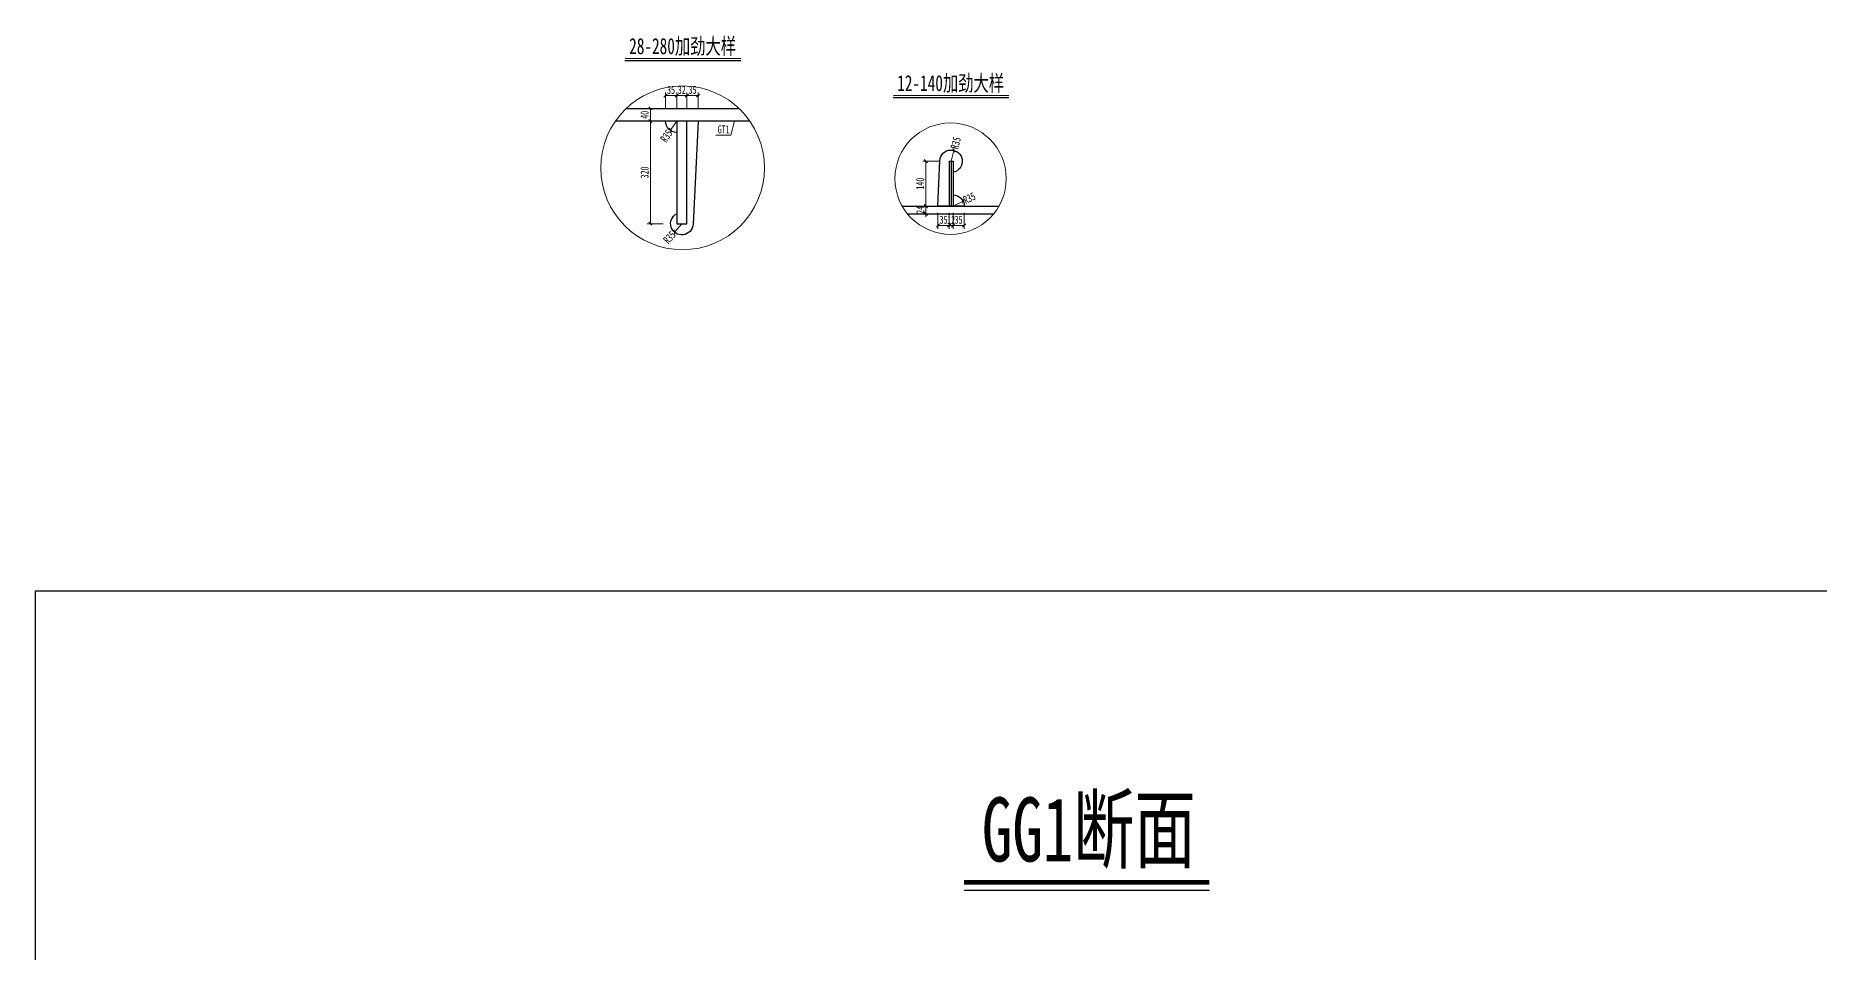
# Model space of a CAD drawing. Header units: millimetres. Extents: x -89049 to 410567, y -307459 to -100425.
# Drawn here: x 119973 to 125545, y -258883 to -256021 of the extents above; entities that cross this region are included whole.
import ezdxf
from ezdxf.enums import TextEntityAlignment as Align

# ---------------------------------------------------------------- set-up
doc = ezdxf.new("R2010")
doc.units = ezdxf.units.MM
doc.layers.get('Defpoints').update_dxf_attribs({"color": 8})
for name, color, linetype, lineweight in [('文字', 7, 'Continuous', 15), ('标注线及字体', 2, 'Continuous', 15), ('桥 构造粗实', 1, 'Continuous', 30), ('细实线', 4, 'Continuous', 15), ('钢板粗线', 1, 'Continuous', 25)]:
    doc.layers.add(name, color=color, linetype=linetype, lineweight=lineweight)
doc.styles.add('111', font='', dxfattribs={"width": 0.7})
doc.styles.add('BM_Dim', font='', dxfattribs={"width": 0.85})
doc.styles.get('111').set_extended_font_data('仿宋_GB2312')
doc.styles.get('BM_Dim').set_extended_font_data('仿宋_GB2312')
doc.dimstyles.new('200', dxfattribs={"dimscale": 0, "dimtxt": 2.5, "dimasz": 1, "dimexe": 1, "dimexo": 1, "dimgap": 0.6, "dimtad": 1, "dimdec": 0, "dimdsep": 46, "dimtxsty": '111', "dimblk": 'OBLIQUE', "dimcen": 0, "dimclrd": 4, "dimclre": 4, "dimclrt": 4, "dimadec": 1, "dimazin": 2, "dimtfac": 1, "dimtdec": 0, "dimtix": 1, "dimtmove": 2, "dimatfit": 3, "dimfxl": 4, "dimfxlon": 1, "dimtolj": 1, "dimlwd": -1, "dimlwe": -1, "dimarcsym": 0})

# ---------------------------------------------------------------- blocks, each defined once
blk = doc.blocks.new('28-280过焊孔')
at = {"layer": '桥 构造粗实', "color": 7}
blk.add_line((51, 0), (35, 321.7), dxfattribs=at)
for centre, start, end in [((0, 320), 2.8591, 242.8016), ((-16, 0), 90, 180)]:
    blk.add_arc(centre, 35, start, end, dxfattribs=at)
blk = doc.blocks.new('_Oblique')
at = {"color": 0, "linetype": 'ByBlock', "lineweight": -2}
blk.add_line((-0.5, -0.5), (0.5, 0.5), dxfattribs=at)
blk = doc.blocks.new('*D2093')
at = {"layer": 'Defpoints', "color": 0, "transparency": 16777216}
for p in [(121991.6, -256607.8), (121968.3, -256633.8)]:
    blk.add_point(p, dxfattribs=at)
at = {"layer": '细实线', "color": 4, "transparency": 16777216}
for p, q in [((121968.3, -256633.8), (121991.6, -256607.8)), ((121991.6, -256607.8), (121968.3, -256633.8))]:
    blk.add_line(p, q, dxfattribs=at)
at = {"layer": '细实线', "color": 4, "transparency": 16777216, "xscale": 10, "yscale": 10, "zscale": 10, "rotation": 228.1212099732706}
blk.add_blockref('_Oblique', (121968.3, -256633.8), dxfattribs=at)
at = {"layer": '细实线', "color": 4, "transparency": 16777216, "insert": (121953.2, -256650.6), "char_height": 25, "attachment_point": 5, "rotation": 48.1212, "style": '111'}
blk.add_mtext('\\A1;R35', dxfattribs=at)
blk = doc.blocks.new('*D2094')
at = {"layer": 'Defpoints', "color": 0, "transparency": 16777216}
for p in [(121955.6, -256316.5), (121975.6, -256287.8)]:
    blk.add_point(p, dxfattribs=at)
at = {"layer": '细实线', "color": 4, "transparency": 16777216}
for p in [(121975.6, -256287.8), (121955.6, -256316.5)]:
    blk.add_line(p, (121955.6, -256316.5), dxfattribs=at)
at = {"layer": '细实线', "color": 4, "transparency": 16777216, "xscale": 10, "yscale": 10, "zscale": 10, "rotation": 55.17261561625624}
blk.add_blockref('_Oblique', (121955.6, -256316.5), dxfattribs=at)
at = {"layer": '细实线', "color": 4, "transparency": 16777216, "insert": (121943.5, -256333.9), "char_height": 25, "attachment_point": 5, "rotation": 55.1726, "style": '111'}
blk.add_mtext('\\A1;R35', dxfattribs=at)
blk = doc.blocks.new('*D2095')
at = {"layer": 'Defpoints', "color": 0, "transparency": 16777216}
for p in [(121952, -256247.7), (121893.4, -256287.7), (121952, -256287.7)]:
    blk.add_point(p, dxfattribs=at)
at = {"layer": '细实线', "color": 4, "transparency": 16777216}
for p, q in [((121933.4, -256247.7), (121883.4, -256247.7)), ((121893.4, -256247.7), (121893.4, -256287.7)), ((121933.4, -256287.7), (121883.4, -256287.7))]:
    blk.add_line(p, q, dxfattribs=at)
at = {"layer": '细实线', "color": 4, "transparency": 16777216, "xscale": 10, "yscale": 10, "zscale": 10}
for p, rotation in [((121893.4, -256247.7), 90), ((121893.4, -256287.7), 270)]:
    blk.add_blockref('_Oblique', p, dxfattribs=dict(at, rotation=rotation))
at = {"layer": '细实线', "color": 4, "transparency": 16777216, "insert": (121875.5, -256267.7), "char_height": 25, "attachment_point": 5, "rotation": 90, "style": '111'}
blk.add_mtext('\\A1;40', dxfattribs=at)
blk = doc.blocks.new('*D2096')
at = {"layer": 'Defpoints', "color": 0, "transparency": 16777216}
for p in [(121948, -256287.7), (121893.4, -256607.8), (121996.9, -256607.8)]:
    blk.add_point(p, dxfattribs=at)
at = {"layer": '细实线', "color": 4, "transparency": 16777216}
for p, q in [((121933.4, -256287.7), (121883.4, -256287.7)), ((121893.4, -256287.7), (121893.4, -256607.8)), ((121933.4, -256607.8), (121883.4, -256607.8))]:
    blk.add_line(p, q, dxfattribs=at)
at = {"layer": '细实线', "color": 4, "transparency": 16777216, "xscale": 10, "yscale": 10, "zscale": 10}
for p, rotation in [((121893.4, -256287.7), 90), ((121893.4, -256607.8), 270)]:
    blk.add_blockref('_Oblique', p, dxfattribs=dict(at, rotation=rotation))
at = {"layer": '细实线', "color": 4, "transparency": 16777216, "insert": (121875.5, -256447.7), "char_height": 25, "attachment_point": 5, "rotation": 90, "style": '111'}
blk.add_mtext('\\A1;320', dxfattribs=at)
blk = doc.blocks.new('*D2097')
at = {"layer": 'Defpoints', "color": 0, "transparency": 16777216}
for p in [(121975.6, -256207.9), (121940.6, -256287.8), (121975.6, -256287.8)]:
    blk.add_point(p, dxfattribs=at)
at = {"layer": '细实线', "color": 4, "transparency": 16777216}
for p, q in [((121940.6, -256247.9), (121940.6, -256197.9)), ((121940.6, -256207.9), (121975.6, -256207.9)), ((121975.6, -256247.9), (121975.6, -256197.9))]:
    blk.add_line(p, q, dxfattribs=at)
at = {"layer": '细实线', "color": 4, "transparency": 16777216, "xscale": 10, "yscale": 10, "zscale": 10, "rotation": 180}
blk.add_blockref('_Oblique', (121940.6, -256207.9), dxfattribs=at)
at = {"layer": '细实线', "color": 4, "transparency": 16777216, "xscale": 10, "yscale": 10, "zscale": 10}
blk.add_blockref('_Oblique', (121975.6, -256207.9), dxfattribs=at)
at = {"layer": '细实线', "color": 4, "transparency": 16777216, "insert": (121958.1, -256190.1), "char_height": 25, "attachment_point": 5, "style": '111'}
blk.add_mtext('\\A1;35', dxfattribs=at)
blk = doc.blocks.new('*D2098')
at = {"layer": 'Defpoints', "color": 0, "transparency": 16777216}
for p in [(122007.6, -256207.9), (121975.6, -256287.8), (122007.6, -256287.8)]:
    blk.add_point(p, dxfattribs=at)
at = {"layer": '细实线', "color": 4, "transparency": 16777216}
for p, q in [((121975.6, -256247.9), (121975.6, -256197.9)), ((121975.6, -256207.9), (122007.6, -256207.9)), ((122007.6, -256247.9), (122007.6, -256197.9))]:
    blk.add_line(p, q, dxfattribs=at)
at = {"layer": '细实线', "color": 4, "transparency": 16777216, "xscale": 10, "yscale": 10, "zscale": 10, "rotation": 180}
blk.add_blockref('_Oblique', (121975.6, -256207.9), dxfattribs=at)
at = {"layer": '细实线', "color": 4, "transparency": 16777216, "xscale": 10, "yscale": 10, "zscale": 10}
blk.add_blockref('_Oblique', (122007.6, -256207.9), dxfattribs=at)
at = {"layer": '细实线', "color": 4, "transparency": 16777216, "insert": (121991.6, -256190.1), "char_height": 25, "attachment_point": 5, "style": '111'}
blk.add_mtext('\\A1;32', dxfattribs=at)
blk = doc.blocks.new('*D2099')
at = {"layer": 'Defpoints', "color": 0, "transparency": 16777216}
for p in [(122042.6, -256207.9), (122007.6, -256287.8), (122042.6, -256287.7)]:
    blk.add_point(p, dxfattribs=at)
at = {"layer": '细实线', "color": 4, "transparency": 16777216}
for p, q in [((122007.6, -256247.9), (122007.6, -256197.9)), ((122007.6, -256207.9), (122042.6, -256207.9)), ((122042.6, -256247.9), (122042.6, -256197.9))]:
    blk.add_line(p, q, dxfattribs=at)
at = {"layer": '细实线', "color": 4, "transparency": 16777216, "xscale": 10, "yscale": 10, "zscale": 10, "rotation": 180}
blk.add_blockref('_Oblique', (122007.6, -256207.9), dxfattribs=at)
at = {"layer": '细实线', "color": 4, "transparency": 16777216, "xscale": 10, "yscale": 10, "zscale": 10}
blk.add_blockref('_Oblique', (122042.6, -256207.9), dxfattribs=at)
at = {"layer": '细实线', "color": 4, "transparency": 16777216, "insert": (122025.1, -256190.1), "char_height": 25, "attachment_point": 5, "style": '111'}
blk.add_mtext('\\A1;35', dxfattribs=at)
blk = doc.blocks.new('12-140加劲 有焊孔')
at = {"layer": '钢板粗线'}
for p, q in [((41, 0), (35, 141.5)), ((-41, 0), (41, 0))]:
    blk.add_line(p, q, dxfattribs=at)
for centre, start, end in [((0, 140), 2.441, 260.1291), ((-6, 0), 90, 180)]:
    blk.add_arc(centre, 35, start, end, dxfattribs=at)
blk = doc.blocks.new('12-140加劲 无焊孔')
at = {"layer": 'Defpoints'}
blk.add_line((0, -140), (0, 0), dxfattribs=at)
at = {"layer": '钢板粗线'}
for p, q in [((-6, 0), (6, 0)), ((-6, -140), (-6, 0)), ((6, -140), (6, 0)), ((-6, -140), (6, -140))]:
    blk.add_line(p, q, dxfattribs=at)
blk = doc.blocks.new('*D2399')
at = {"layer": 'Defpoints', "color": 0, "transparency": 16777216}
for p in [(122826.8, -256412.7), (122754.1, -256552.7), (122826.8, -256552.7)]:
    blk.add_point(p, dxfattribs=at)
at = {"layer": '细实线', "color": 4, "transparency": 16777216}
for p, q in [((122794.1, -256412.7), (122744.1, -256412.7)), ((122754.1, -256412.7), (122754.1, -256552.7)), ((122794.1, -256552.7), (122744.1, -256552.7))]:
    blk.add_line(p, q, dxfattribs=at)
at = {"layer": '细实线', "color": 4, "transparency": 16777216, "xscale": 10, "yscale": 10, "zscale": 10}
for p, rotation in [((122754.1, -256412.7), 90), ((122754.1, -256552.7), 270)]:
    blk.add_blockref('_Oblique', p, dxfattribs=dict(at, rotation=rotation))
at = {"layer": '细实线', "color": 4, "transparency": 16777216, "insert": (122736.2, -256482.7), "char_height": 25, "attachment_point": 5, "rotation": 90, "style": '111'}
blk.add_mtext('\\A1;140', dxfattribs=at)
blk = doc.blocks.new('*D2400')
at = {"layer": 'Defpoints', "color": 0, "transparency": 16777216}
for p in [(122825.1, -256552.7), (122754.1, -256576.7), (122825.1, -256576.7)]:
    blk.add_point(p, dxfattribs=at)
at = {"layer": '细实线', "color": 4, "transparency": 16777216}
for p, q in [((122794.1, -256552.7), (122744.1, -256552.7)), ((122754.1, -256552.7), (122754.1, -256542.7)), ((122754.1, -256552.7), (122754.1, -256576.7)), ((122794.1, -256576.7), (122744.1, -256576.7)), ((122754.1, -256576.7), (122754.1, -256586.7))]:
    blk.add_line(p, q, dxfattribs=at)
at = {"layer": '细实线', "color": 4, "transparency": 16777216, "xscale": 10, "yscale": 10, "zscale": 10}
for p, rotation in [((122754.1, -256552.7), 270), ((122754.1, -256576.7), 90)]:
    blk.add_blockref('_Oblique', p, dxfattribs=dict(at, rotation=rotation))
at = {"layer": '细实线', "color": 4, "transparency": 16777216, "insert": (122736.5, -256564.7), "char_height": 25, "attachment_point": 5, "rotation": 90, "style": '111'}
blk.add_mtext('\\A1;24', dxfattribs=at)
blk = doc.blocks.new('*D2401')
at = {"layer": 'Defpoints', "color": 0, "transparency": 16777216}
for p in [(122841.4, -256378.8), (122832.8, -256412.7)]:
    blk.add_point(p, dxfattribs=at)
at = {"layer": '细实线', "color": 4, "transparency": 16777216}
for p, q in [((122841.4, -256378.8), (122832.8, -256412.7)), ((122832.8, -256412.7), (122841.4, -256378.8))]:
    blk.add_line(p, q, dxfattribs=at)
at = {"layer": '细实线', "color": 4, "transparency": 16777216, "xscale": 10, "yscale": 10, "zscale": 10, "rotation": 75.79554498341362}
blk.add_blockref('_Oblique', (122841.4, -256378.8), dxfattribs=at)
at = {"layer": '细实线', "color": 4, "transparency": 16777216, "insert": (122847.3, -256355.7), "char_height": 25, "attachment_point": 5, "rotation": 75.7955, "style": '111'}
blk.add_mtext('\\A1;R35', dxfattribs=at)
blk = doc.blocks.new('*D2402')
at = {"layer": 'Defpoints', "color": 0, "transparency": 16777216}
for p in [(122838.8, -256552.7), (122870.3, -256537.4)]:
    blk.add_point(p, dxfattribs=at)
at = {"layer": '细实线', "color": 4, "transparency": 16777216}
for p in [(122838.8, -256552.7), (122870.3, -256537.4)]:
    blk.add_line(p, (122870.3, -256537.4), dxfattribs=at)
at = {"layer": '细实线', "color": 4, "transparency": 16777216, "xscale": 10, "yscale": 10, "zscale": 10, "rotation": 206.0605036948559}
blk.add_blockref('_Oblique', (122870.3, -256537.4), dxfattribs=at)
at = {"layer": '细实线', "color": 4, "transparency": 16777216, "insert": (122889.8, -256527.8), "char_height": 25, "attachment_point": 5, "rotation": 26.0605, "style": '111'}
blk.add_mtext('\\A1;R35', dxfattribs=at)
blk = doc.blocks.new('*D2403')
at = {"layer": 'Defpoints', "color": 0, "transparency": 16777216}
for p in [(122791.8, -256552.7), (122826.8, -256552.7), (122826.8, -256613.5)]:
    blk.add_point(p, dxfattribs=at)
at = {"layer": '细实线', "color": 4, "transparency": 16777216}
for p, q in [((122791.8, -256573.5), (122791.8, -256623.5)), ((122826.8, -256573.5), (122826.8, -256623.5)), ((122791.8, -256613.5), (122826.8, -256613.5))]:
    blk.add_line(p, q, dxfattribs=at)
at = {"layer": '细实线', "color": 4, "transparency": 16777216, "xscale": 10, "yscale": 10, "zscale": 10, "rotation": 180}
blk.add_blockref('_Oblique', (122791.8, -256613.5), dxfattribs=at)
at = {"layer": '细实线', "color": 4, "transparency": 16777216, "xscale": 10, "yscale": 10, "zscale": 10}
blk.add_blockref('_Oblique', (122826.8, -256613.5), dxfattribs=at)
at = {"layer": '细实线', "color": 4, "transparency": 16777216, "insert": (122809.3, -256595.6), "char_height": 25, "attachment_point": 5, "style": '111'}
blk.add_mtext('\\A1;35', dxfattribs=at)
blk = doc.blocks.new('*D2404')
at = {"layer": 'Defpoints', "color": 0, "transparency": 16777216}
for p in [(122826.8, -256552.7), (122838.8, -256552.7), (122838.8, -256613.5)]:
    blk.add_point(p, dxfattribs=at)
at = {"layer": '细实线', "color": 4, "transparency": 16777216}
for p, q in [((122826.8, -256573.5), (122826.8, -256623.5)), ((122838.8, -256573.5), (122838.8, -256623.5)), ((122826.8, -256613.5), (122816.8, -256613.5)), ((122826.8, -256613.5), (122838.8, -256613.5)), ((122838.8, -256613.5), (122848.8, -256613.5))]:
    blk.add_line(p, q, dxfattribs=at)
at = {"layer": '细实线', "color": 4, "transparency": 16777216, "xscale": 10, "yscale": 10, "zscale": 10}
blk.add_blockref('_Oblique', (122826.8, -256613.5), dxfattribs=at)
at = {"layer": '细实线', "color": 4, "transparency": 16777216, "xscale": 10, "yscale": 10, "zscale": 10, "rotation": 180}
blk.add_blockref('_Oblique', (122838.8, -256613.5), dxfattribs=at)
at = {"layer": '细实线', "color": 4, "transparency": 16777216, "insert": (122832.8, -256595.9), "char_height": 25, "attachment_point": 5, "style": '111'}
blk.add_mtext('\\A1;12', dxfattribs=at)
blk = doc.blocks.new('*D2405')
at = {"layer": 'Defpoints', "color": 0, "transparency": 16777216}
for p in [(122838.8, -256552.7), (122873.8, -256552.7), (122838.8, -256613.5)]:
    blk.add_point(p, dxfattribs=at)
at = {"layer": '细实线', "color": 4, "transparency": 16777216}
for p, q in [((122838.8, -256573.5), (122838.8, -256623.5)), ((122873.8, -256573.5), (122873.8, -256623.5)), ((122873.8, -256613.5), (122838.8, -256613.5))]:
    blk.add_line(p, q, dxfattribs=at)
at = {"layer": '细实线', "color": 4, "transparency": 16777216, "xscale": 10, "yscale": 10, "zscale": 10, "rotation": 180}
blk.add_blockref('_Oblique', (122838.8, -256613.5), dxfattribs=at)
at = {"layer": '细实线', "color": 4, "transparency": 16777216, "xscale": 10, "yscale": 10, "zscale": 10}
blk.add_blockref('_Oblique', (122873.8, -256613.5), dxfattribs=at)
at = {"layer": '细实线', "color": 4, "transparency": 16777216, "insert": (122856.3, -256595.6), "char_height": 25, "attachment_point": 5, "style": '111'}
blk.add_mtext('\\A1;35', dxfattribs=at)

msp = doc.modelspace()

# ---------------------------------------------------------------- linework, layer by layer
at = {"color": 4}
for p, q in [((121813.8, -256097.7), (122176.2, -256097.7)), ((122652.1, -256213.4), (123013.3, -256213.4)), ((122873.5, -258688.1), (123639.5, -258688.1))]:
    msp.add_line(p, q, dxfattribs=at)
at = {"color": 6}
for points, const_width in [([(121813.8, -256091.7), (122176.2, -256091.7)], 3.6), ([(122652.1, -256207.4), (123013.3, -256207.4)], 3.6), ([(122873.5, -258664.1), (123639.5, -258664.1)], 14.4)]:
    msp.add_lwpolyline(points, dxfattribs=dict(at, const_width=const_width))
at = {"layer": 'Defpoints'}
msp.add_lwpolyline([(119973.4, -257753.6), (135373.4, -257753.6), (135373.4, -267985.6), (119973.4, -267985.6)], close=True, dxfattribs=at)
at = {"layer": '桥 构造粗实'}
for points in [[(121818.2, -256247.7), (122169.7, -256247.7)], [(122204.1, -256287.7), (121783.8, -256287.7)]]:
    msp.add_lwpolyline(points, dxfattribs=at)
at = {"layer": '桥 构造粗实', "color": 7}
msp.add_lwpolyline([(121975.6, -256607.8), (122007.6, -256607.8), (122007.6, -256287.8), (121975.6, -256287.8)], close=True, dxfattribs=at)
at = {"layer": '细实线'}
for p, q in [((122145, -256331.5), (122156.4, -256287.7)), ((122097.9, -256331.5), (122145, -256331.5))]:
    msp.add_line(p, q, dxfattribs=at)
for centre, radius in [((121994, -256433.4), 255.7), ((122831.1, -256467.1), 173.9)]:
    msp.add_circle(centre, radius, dxfattribs=at)
at = {"layer": '钢板粗线'}
msp.add_line((122679.8, -256552.7), (122982.4, -256552.7), dxfattribs=at)
msp.add_lwpolyline([(122696.2, -256576.7), (122966, -256576.7)], dxfattribs=at)

# ---------------------------------------------------------------- block references
at = {"layer": '细实线', "xscale": -1}
for name, p, rotation in [('28-280过焊孔', (121991.6, -256287.8), 180.0051313810905), ('12-140加劲 无焊孔', (122832.8, -256552.7), 180)]:
    msp.add_blockref(name, p, dxfattribs=dict(at, rotation=rotation))
msp.add_blockref('12-140加劲 有焊孔', (122832.8, -256552.7), dxfattribs=at)

# ---------------------------------------------------------------- texts
at = {"layer": '文字', "style": 'BM_Dim', "width": 0.7}
msp.add_text('GT1', height=25, dxfattribs=at).set_placement((122122.4, -256333.1), align=Align.BOTTOM_CENTER)
at = {"layer": '标注线及字体', "style": '111', "width": 0.7}
for s, height, p in [('28-280加劲大样', 50, (121994.1, -256052.4)), ('12-140加劲大样', 50, (122831.3, -256168)), ('GG1断面', 200, (123262.6, -258495.7))]:
    msp.add_text(s, height=height, dxfattribs=at).set_placement(p, align=Align.MIDDLE)

# ---------------------------------------------------------------- dimensions: what is measured, and where the dimension line sits
at = {"layer": '细实线'}
for base, p1, p2, picture, middle in [((121975.6, -256207.9), (121940.6, -256287.8), (121975.6, -256287.8), '*D2097', (121958.1, -256190.1)), ((122007.6, -256207.9), (121975.6, -256287.8), (122007.6, -256287.8), '*D2098', (121991.6, -256190.1)), ((122042.6, -256207.9), (122007.6, -256287.8), (122042.6, -256287.7), '*D2099', (122025.1, -256190.1)), ((122826.8, -256613.5), (122791.8, -256552.7), (122826.8, -256552.7), '*D2403', (122809.3, -256595.6)), ((122838.8, -256613.5), (122826.8, -256552.7), (122838.8, -256552.7), '*D2404', (122832.8, -256595.9))]:
    dim = msp.add_linear_dim(base=base, p1=p1, p2=p2, dimstyle='200', override={"dimscale": 10, "dimblk": 'Oblique'}, dxfattribs=at)
    dim.commit()
    dim.dimension.update_dxf_attribs({"geometry": picture, "text_midpoint": middle})
for base, p1, p2, angle, picture, middle in [((121893.4, -256287.7), (121952, -256247.7), (121952, -256287.7), 90, '*D2095', (121875.5, -256267.7)), ((121893.4, -256607.8), (121948, -256287.7), (121996.9, -256607.8), 90, '*D2096', (121875.5, -256447.7)), ((122754.1, -256552.7), (122826.8, -256412.7), (122826.8, -256552.7), 90, '*D2399', (122736.2, -256482.7)), ((122754.1, -256576.7), (122825.1, -256552.7), (122825.1, -256576.7), 90, '*D2400', (122736.5, -256564.7)), ((122838.8, -256613.5), (122873.8, -256552.7), (122838.8, -256552.7), 180, '*D2405', (122856.3, -256595.6))]:
    dim = msp.add_linear_dim(base=base, p1=p1, p2=p2, angle=angle, dimstyle='200', override={"dimscale": 10, "dimblk": 'Oblique'}, dxfattribs=at)
    dim.commit()
    dim.dimension.update_dxf_attribs({"geometry": picture, "text_midpoint": middle})
for center, mpoint, picture, middle in [((121975.6, -256287.8), (121955.6, -256316.5), '*D2094', (121943.5, -256333.9)), ((122832.8, -256412.7), (122841.4, -256378.8), '*D2401', (122847.3, -256355.7)), ((122838.8, -256552.7), (122870.3, -256537.4), '*D2402', (122889.8, -256527.8)), ((121991.6, -256607.8), (121968.3, -256633.8), '*D2093', (121953.2, -256650.6))]:
    dim = msp.add_radius_dim(center=center, mpoint=mpoint, dimstyle='200', override={"dimscale": 10, "dimblk": 'Oblique'}, dxfattribs=at)
    dim.commit()
    dim.dimension.update_dxf_attribs({"geometry": picture, "text_midpoint": middle, "dimtype": 164})

doc.saveas('drawing.dxf')
